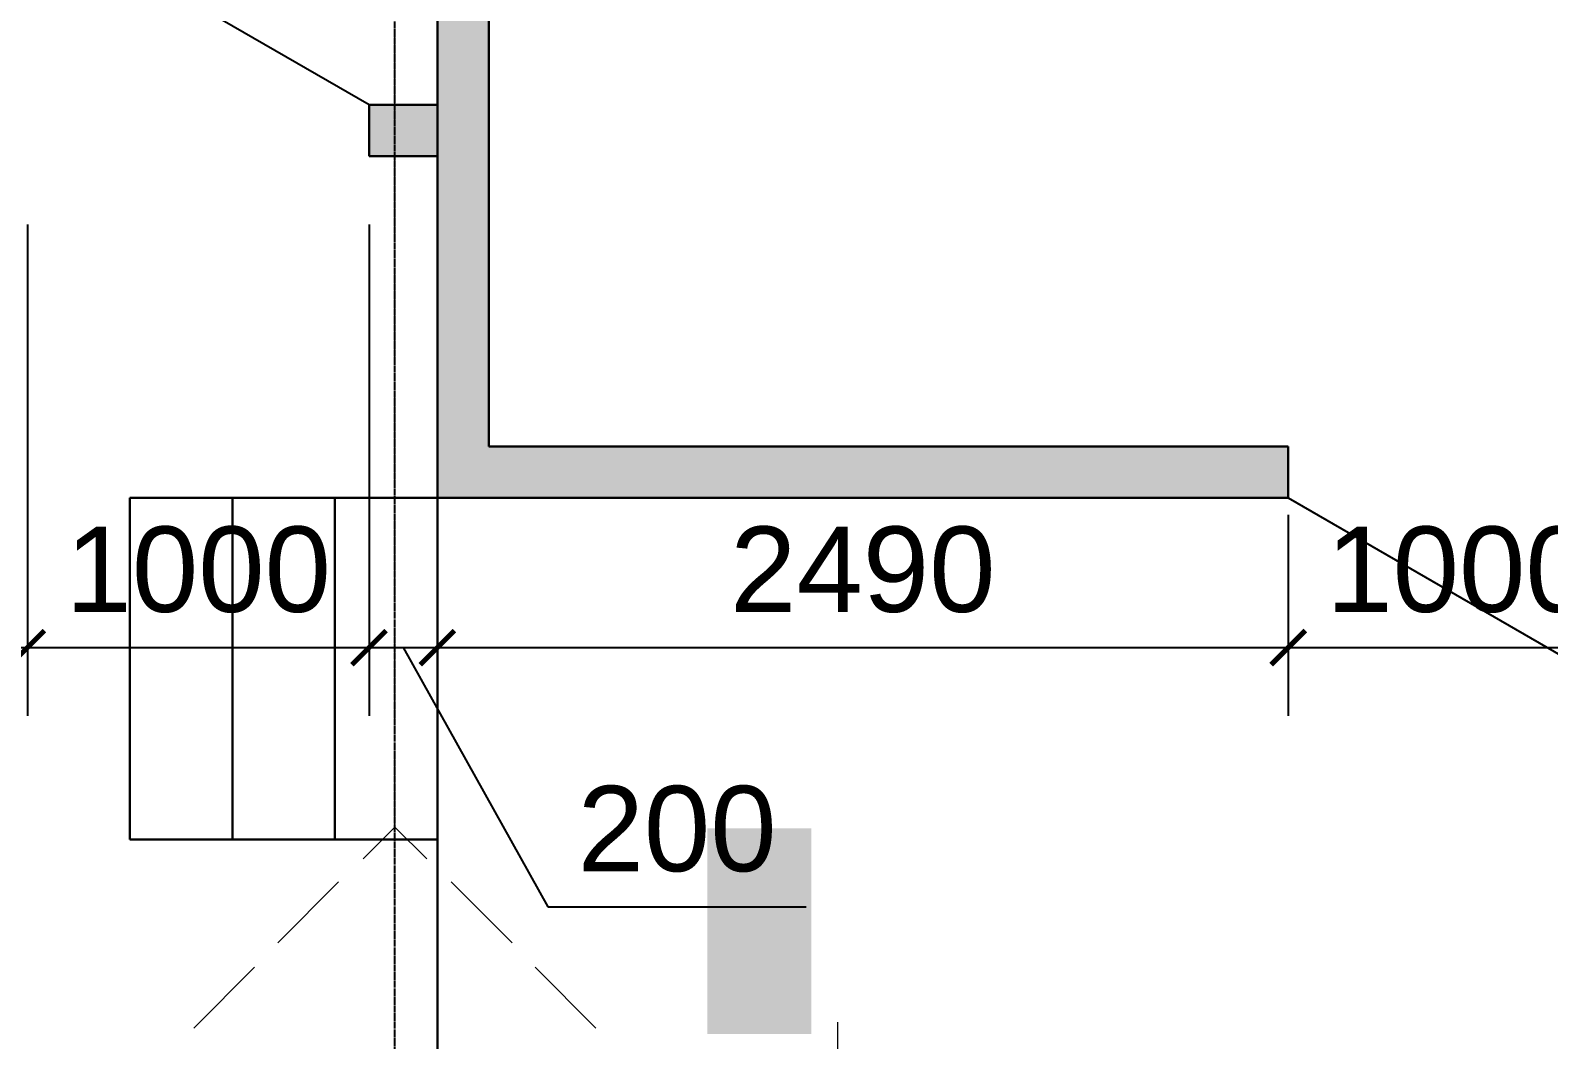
# Model space of a CAD drawing. Header units: millimetres. Extents: x -383313 to -161684, y -117025 to 99224.
# Drawn here: x -326581 to -322137, y -5205 to -2251 of the extents above; entities that cross this region are included whole.
import ezdxf

# ---------------------------------------------------------------- set-up
doc = ezdxf.new("R2010")
doc.units = ezdxf.units.MM
doc.header["$MEASUREMENT"] = 0
doc.linetypes.add('PS-GOST2.303 5', pattern=[24, 20, -1.5, 1, -1.5])
doc.layers.get('Defpoints').update_dxf_attribs({"color": 31})
for name, color, linetype in [('001__КОНСТРУКТИВ__Двери', 13, 'Continuous'), ('001__КОНСТРУКТИВ__размеры внутр.', 7, 'Continuous'), ('PDF_Geometry', 7, 'Continuous'), ('PDF_Solid Fills', 7, 'Continuous'), ('PS_Оси', 5, 'PS-GOST2.303 5')]:
    doc.layers.add(name, color=color, linetype=linetype)
doc.layers.add('001__КОНСТРУКТИВ__Стены наружные', color=7, linetype='Continuous', lineweight=30)
doc.styles.add('PSTUDIO', font='arial.ttf')
doc.dimstyles.new('PS_TICK', dxfattribs={"dimscale": 100, "dimtxt": 2.5, "dimasz": 1, "dimexe": 2, "dimexo": 2, "dimgap": 1, "dimtad": 1, "dimdec": 0, "dimzin": 0, "dimdsep": 46, "dimtxsty": 'PSTUDIO', "dimblk": 'ARCHTICK', "dimcen": 2, "dimdle": 1.5, "dimse1": 1, "dimse2": 1, "dimadec": 0, "dimazin": 0, "dimtfac": 1, "dimtdec": 0, "dimtix": 1, "dimtmove": 1, "dimatfit": 3, "dimldrblk": 'ARCHTICK', "dimfxl": 1, "dimtolj": 1, "dimtzin": 0, "dimarcsym": 0})

# ---------------------------------------------------------------- blocks, each defined once
blk = doc.blocks.new('_ArchTick')
at = {"color": 0, "linetype": 'ByBlock', "const_width": 0.15}
blk.add_lwpolyline([(-0.5, -0.5), (0.5, 0.5)], dxfattribs=at)
blk = doc.blocks.new('*D293')
at = {"layer": '001__КОНСТРУКТИВ__размеры внутр.', "color": 0, "lineweight": -2, "ltscale": 100, "transparency": 16777216}
for p, q in [((-327789.6, -2819.4), (-327789.6, -4257.7)), ((-326589.6, -2819.4), (-326589.6, -4257.7)), ((-327939.6, -4057.7), (-326439.6, -4057.7))]:
    blk.add_line(p, q, dxfattribs=at)
at = {"layer": 'Defpoints', "color": 0, "ltscale": 100, "transparency": 16777216}
for p in [(-327789.6, -2619.4), (-326589.6, -2619.4), (-326589.6, -4057.7)]:
    blk.add_point(p, dxfattribs=at)
at = {"layer": '001__КОНСТРУКТИВ__размеры внутр.', "color": 0, "lineweight": -2, "ltscale": 100, "transparency": 16777216, "xscale": 100, "yscale": 100, "zscale": 100, "rotation": 180}
blk.add_blockref('_ArchTick', (-327789.6, -4057.7), dxfattribs=at)
at = {"layer": '001__КОНСТРУКТИВ__размеры внутр.', "color": 0, "lineweight": -2, "ltscale": 100, "transparency": 16777216, "xscale": 100, "yscale": 100, "zscale": 100}
blk.add_blockref('_ArchTick', (-326589.6, -4057.7), dxfattribs=at)
at = {"layer": '001__КОНСТРУКТИВ__размеры внутр.', "color": 0, "ltscale": 100, "transparency": 16777216, "insert": (-327189.6, -3830.1), "char_height": 250, "attachment_point": 5, "style": 'PSTUDIO'}
blk.add_mtext('\\A1;1200', dxfattribs=at)
blk = doc.blocks.new('*D294')
at = {"layer": '001__КОНСТРУКТИВ__размеры внутр.', "color": 0, "lineweight": -2, "ltscale": 100, "transparency": 16777216}
for p, q in [((-326589.6, -2819.4), (-326589.6, -4257.7)), ((-325589.6, -2819.4), (-325589.6, -4257.7)), ((-326739.6, -4057.7), (-325439.6, -4057.7))]:
    blk.add_line(p, q, dxfattribs=at)
at = {"layer": 'Defpoints', "color": 0, "ltscale": 100, "transparency": 16777216}
for p in [(-326589.6, -2619.4), (-325589.6, -2619.4), (-325589.6, -4057.7)]:
    blk.add_point(p, dxfattribs=at)
at = {"layer": '001__КОНСТРУКТИВ__размеры внутр.', "color": 0, "lineweight": -2, "ltscale": 100, "transparency": 16777216, "xscale": 100, "yscale": 100, "zscale": 100, "rotation": 180}
blk.add_blockref('_ArchTick', (-326589.6, -4057.7), dxfattribs=at)
at = {"layer": '001__КОНСТРУКТИВ__размеры внутр.', "color": 0, "lineweight": -2, "ltscale": 100, "transparency": 16777216, "xscale": 100, "yscale": 100, "zscale": 100}
blk.add_blockref('_ArchTick', (-325589.6, -4057.7), dxfattribs=at)
at = {"layer": '001__КОНСТРУКТИВ__размеры внутр.', "color": 0, "ltscale": 100, "transparency": 16777216, "insert": (-326089.6, -3830.1), "char_height": 250, "attachment_point": 5, "style": 'PSTUDIO'}
blk.add_mtext('\\A1;1000', dxfattribs=at)
blk = doc.blocks.new('*D295')
at = {"layer": '001__КОНСТРУКТИВ__размеры внутр.', "color": 0, "lineweight": -2, "ltscale": 100, "transparency": 16777216}
for p, q in [((-325589.6, -2819.4), (-325589.6, -4257.7)), ((-325389.6, -2819.4), (-325389.6, -4257.7)), ((-325739.6, -4057.7), (-325239.6, -4057.7)), ((-325489.6, -4057.7), (-325066.1, -4816.7)), ((-325066.1, -4816.7), (-324310.3, -4816.7))]:
    blk.add_line(p, q, dxfattribs=at)
at = {"layer": 'Defpoints', "color": 0, "ltscale": 100, "transparency": 16777216}
for p in [(-325589.6, -2619.4), (-325389.6, -2619.4), (-325389.6, -4057.7)]:
    blk.add_point(p, dxfattribs=at)
at = {"layer": '001__КОНСТРУКТИВ__размеры внутр.', "color": 0, "lineweight": -2, "ltscale": 100, "transparency": 16777216, "xscale": 100, "yscale": 100, "zscale": 100, "rotation": 180}
blk.add_blockref('_ArchTick', (-325589.6, -4057.7), dxfattribs=at)
at = {"layer": '001__КОНСТРУКТИВ__размеры внутр.', "color": 0, "lineweight": -2, "ltscale": 100, "transparency": 16777216, "xscale": 100, "yscale": 100, "zscale": 100}
blk.add_blockref('_ArchTick', (-325389.6, -4057.7), dxfattribs=at)
at = {"layer": '001__КОНСТРУКТИВ__размеры внутр.', "color": 0, "ltscale": 100, "transparency": 16777216, "insert": (-324688.2, -4589.1), "char_height": 250, "attachment_point": 5, "style": 'PSTUDIO'}
blk.add_mtext('\\A1;200', dxfattribs=at)
blk = doc.blocks.new('*D296')
at = {"layer": '001__КОНСТРУКТИВ__размеры внутр.', "color": 0, "lineweight": -2, "ltscale": 100, "transparency": 16777216}
for p, q in [((-325389.6, -2819.4), (-325389.6, -4257.7)), ((-322899.4, -3669.4), (-322899.4, -4257.7)), ((-325539.6, -4057.7), (-322749.4, -4057.7))]:
    blk.add_line(p, q, dxfattribs=at)
at = {"layer": 'Defpoints', "color": 0, "ltscale": 100, "transparency": 16777216}
for p in [(-325389.6, -2619.4), (-322899.4, -3469.4), (-322899.4, -4057.7)]:
    blk.add_point(p, dxfattribs=at)
at = {"layer": '001__КОНСТРУКТИВ__размеры внутр.', "color": 0, "lineweight": -2, "ltscale": 100, "transparency": 16777216, "xscale": 100, "yscale": 100, "zscale": 100, "rotation": 180}
blk.add_blockref('_ArchTick', (-325389.6, -4057.7), dxfattribs=at)
at = {"layer": '001__КОНСТРУКТИВ__размеры внутр.', "color": 0, "lineweight": -2, "ltscale": 100, "transparency": 16777216, "xscale": 100, "yscale": 100, "zscale": 100}
blk.add_blockref('_ArchTick', (-322899.4, -4057.7), dxfattribs=at)
at = {"layer": '001__КОНСТРУКТИВ__размеры внутр.', "color": 0, "ltscale": 100, "transparency": 16777216, "insert": (-324144.5, -3830.1), "char_height": 250, "attachment_point": 5, "style": 'PSTUDIO'}
blk.add_mtext('\\A1;2490', dxfattribs=at)
blk = doc.blocks.new('*D297')
at = {"layer": '001__КОНСТРУКТИВ__размеры внутр.', "color": 0, "lineweight": -2, "ltscale": 100, "transparency": 16777216}
for p, q in [((-322899.4, -3669.4), (-322899.4, -4257.7)), ((-321899.4, -3669.4), (-321899.4, -4257.7)), ((-323049.4, -4057.7), (-321749.4, -4057.7))]:
    blk.add_line(p, q, dxfattribs=at)
at = {"layer": 'Defpoints', "color": 0, "ltscale": 100, "transparency": 16777216}
for p in [(-322899.4, -3469.4), (-321899.4, -3469.4), (-321899.4, -4057.7)]:
    blk.add_point(p, dxfattribs=at)
at = {"layer": '001__КОНСТРУКТИВ__размеры внутр.', "color": 0, "lineweight": -2, "ltscale": 100, "transparency": 16777216, "xscale": 100, "yscale": 100, "zscale": 100, "rotation": 180}
blk.add_blockref('_ArchTick', (-322899.4, -4057.7), dxfattribs=at)
at = {"layer": '001__КОНСТРУКТИВ__размеры внутр.', "color": 0, "lineweight": -2, "ltscale": 100, "transparency": 16777216, "xscale": 100, "yscale": 100, "zscale": 100}
blk.add_blockref('_ArchTick', (-321899.4, -4057.7), dxfattribs=at)
at = {"layer": '001__КОНСТРУКТИВ__размеры внутр.', "color": 0, "ltscale": 100, "transparency": 16777216, "insert": (-322399.4, -3830.1), "char_height": 250, "attachment_point": 5, "style": 'PSTUDIO'}
blk.add_mtext('\\A1;1000', dxfattribs=at)
blk = doc.blocks.new('A$Cf5759c35')
at = {"layer": 'PDF_Solid Fills'}
for points in [[(33887.7, 13576.3), (33887.7, 13576.3), (33887.7, 13550.9), (33891.9, 13546.7), (33891.9, 13542.4), (33896.1, 13534), (33900.4, 13529.7), (33900.4, 13529.7), (33904.6, 13525.5), (33913.1, 13521.3), (33913.1, 13576.3), (33913.1, 13576.3), (33913.1, 13584.8), (33913.1, 13589), (33917.3, 13597.5), (33921.5, 13601.7), (33925.8, 13605.9), (33934.2, 13610.2), (33934.2, 13610.2), (33938.5, 13614.4), (33942.7, 13614.4), (33946.9, 13618.6), (33951.2, 13618.6), (33955.4, 13618.6), (33963.9, 13622.9), (33972.3, 13622.9), (33976.6, 13622.9), (33985, 13622.9), (33993.5, 13622.9), (34006.2, 13622.9), (34014.7, 13622.9), (34014.7, 13622.9), (34027.4, 13622.9), (34035.8, 13622.9), (34044.3, 13622.9), (34052.8, 13622.9), (34057, 13622.9), (34065.5, 13622.9), (34073.9, 13618.6), (34078.2, 13618.6), (34082.4, 13618.6), (34086.6, 13614.4), (34090.9, 13614.4), (34095.1, 13610.2), (34099.3, 13610.2), (34103.6, 13605.9), (34107.8, 13597.5), (34112, 13593.2), (34116.3, 13589), (34116.3, 13580.5), (34116.3, 13576.3), (34120.5, 13521.3), (34124.7, 13525.5), (34129, 13529.7), (34133.2, 13534), (34133.2, 13542.4), (34137.4, 13546.7), (34137.4, 13555.1), (34141.7, 13559.4), (34141.7, 13567.8), (34141.7, 13576.3), (34141.7, 13576.3), (34141.7, 13584.8), (34141.7, 13589), (34137.4, 13597.5), (34137.4, 13601.7), (34133.2, 13610.2), (34129, 13614.4), (34129, 13618.6), (34124.7, 13622.9), (34120.5, 13627.1), (34116.3, 13631.3), (34112, 13635.6), (34103.6, 13639.8), (34099.3, 13639.8), (34090.9, 13644), (34086.6, 13648.3), (34082.4, 13648.3), (34078.2, 13648.3), (34073.9, 13652.5), (34065.5, 13652.5), (34061.2, 13652.5), (34052.8, 13652.5), (34044.3, 13656.7), (34040.1, 13656.7), (34031.6, 13656.7), (34023.1, 13656.7), (34014.7, 13656.7), (34010.4, 13656.7), (34002, 13656.7), (33993.5, 13656.7), (33985, 13656.7), (33980.8, 13656.7), (33972.3, 13652.5), (33968.1, 13652.5), (33959.6, 13652.5), (33955.4, 13652.5), (33946.9, 13648.3), (33942.7, 13648.3), (33934.2, 13644), (33930, 13639.8), (33921.5, 13639.8), (33917.3, 13635.6), (33917.3, 13635.6), (33913.1, 13631.3), (33908.8, 13627.1), (33900.4, 13622.9), (33896.1, 13614.4), (33896.1, 13610.2), (33891.9, 13610.2), (33891.9, 13601.7), (33887.7, 13597.5), (33887.7, 13589), (33887.7, 13580.5)], [(33913.1, 13521.3), (33917.3, 13517), (33921.5, 13512.8), (33930, 13508.6), (33934.2, 13504.3), (33942.7, 13504.3), (33942.7, 13500.1), (33951.2, 13500.1), (33955.4, 13500.1), (33963.9, 13495.9), (33968.1, 13495.9), (33976.6, 13495.9), (33980.8, 13495.9), (33989.3, 13495.9), (33997.7, 13495.9), (34006.2, 13491.6), (34014.7, 13491.6), (34018.9, 13491.6), (34027.4, 13491.6), (34035.8, 13495.9), (34044.3, 13495.9), (34052.8, 13495.9), (34061.2, 13495.9), (34065.5, 13495.9), (34073.9, 13500.1), (34078.2, 13500.1), (34086.6, 13504.3), (34090.9, 13504.3), (34095.1, 13508.6), (34103.6, 13508.6), (34107.8, 13512.8), (34112, 13517), (34116.3, 13517), (34120.5, 13521.3), (34116.3, 13576.3), (34116.3, 13572.1), (34116.3, 13567.8), (34112, 13559.4), (34112, 13555.1), (34107.8, 13550.9), (34103.6, 13542.4), (34095.1, 13538.2), (34095.1, 13538.2), (34090.9, 13538.2), (34086.6, 13534), (34082.4, 13534), (34078.2, 13529.7), (34069.7, 13529.7), (34065.5, 13529.7), (34057, 13525.5), (34048.5, 13525.5), (34040.1, 13525.5), (34031.6, 13525.5), (34023.1, 13525.5), (34014.7, 13525.5), (34006.2, 13525.5), (33997.7, 13525.5), (33989.3, 13525.5), (33980.8, 13525.5), (33972.3, 13525.5), (33968.1, 13529.7), (33959.6, 13529.7), (33955.4, 13529.7), (33946.9, 13534), (33942.7, 13534), (33938.5, 13538.2), (33934.2, 13538.2), (33930, 13542.4), (33925.8, 13546.7), (33921.5, 13550.9), (33917.3, 13555.1), (33913.1, 13559.4), (33913.1, 13567.8), (33913.1, 13576.3)], [(33993.5, 13440.8), (33997.7, 13377.3), (33997.7, 13385.8), (34002, 13394.3), (34002, 13402.7), (34006.2, 13407), (34010.4, 13411.2), (34014.7, 13415.4), (34018.9, 13419.7), (34023.1, 13423.9), (34027.4, 13428.1), (34035.8, 13428.1), (34040.1, 13432.4), (34048.5, 13432.4), (34057, 13432.4), (34057, 13432.4), (34061.2, 13432.4), (34069.7, 13432.4), (34078.2, 13428.1), (34082.4, 13428.1), (34090.9, 13423.9), (34095.1, 13419.7), (34099.3, 13415.4), (34099.3, 13415.4), (34107.8, 13411.2), (34107.8, 13402.7), (34112, 13398.5), (34116.3, 13394.3), (34116.3, 13385.8), (34116.3, 13377.3), (34116.3, 13440.8), (34112, 13445.1), (34112, 13445.1), (34103.6, 13449.3), (34099.3, 13453.5), (34095.1, 13457.8), (34086.6, 13457.8), (34082.4, 13462), (34073.9, 13462), (34065.5, 13462), (34061.2, 13466.2), (34052.8, 13466.2), (34048.5, 13466.2), (34044.3, 13462), (34035.8, 13462), (34027.4, 13462), (34023.1, 13457.8), (34014.7, 13457.8), (34010.4, 13453.5), (34006.2, 13449.3), (33997.7, 13445.1)], [(33891.9, 13453.5), (33891.9, 13326.5), (34018.9, 13305.4), (34023.1, 13335), (34018.9, 13335), (34014.7, 13339.2), (34010.4, 13347.7), (34006.2, 13351.9), (34006.2, 13351.9), (34002, 13356.2), (34002, 13364.6), (33997.7, 13373.1), (33997.7, 13377.3), (33993.5, 13440.8), (33993.5, 13440.8), (33989.3, 13436.6), (33989.3, 13339.2), (33921.5, 13351.9), (33921.5, 13453.5)], [(33972.3, 13385.8), (33972.3, 13385.8), (33972.3, 13373.1), (33976.6, 13364.6), (33976.6, 13356.2), (33980.8, 13351.9), (33985, 13347.7), (33989.3, 13339.2), (33989.3, 13436.6), (33985, 13432.4), (33980.8, 13423.9), (33976.6, 13419.7), (33976.6, 13415.4), (33972.3, 13407), (33972.3, 13402.7), (33972.3, 13394.3)], [(34069.7, 13330.8), (34073.9, 13296.9), (34073.9, 13301.1), (34090.9, 13301.1), (34095.1, 13305.4), (34103.6, 13305.4), (34107.8, 13309.6), (34112, 13313.8), (34116.3, 13318.1), (34120.5, 13322.3), (34124.7, 13326.5), (34129, 13330.8), (34133.2, 13339.2), (34137.4, 13343.5), (34137.4, 13351.9), (34137.4, 13356.2), (34141.7, 13364.6), (34141.7, 13373.1), (34141.7, 13377.3), (34141.7, 13381.6), (34141.7, 13385.8), (34141.7, 13394.3), (34137.4, 13402.7), (34137.4, 13407), (34133.2, 13415.4), (34133.2, 13419.7), (34129, 13423.9), (34124.7, 13432.4), (34120.5, 13436.6), (34116.3, 13440.8), (34116.3, 13377.3), (34116.3, 13377.3), (34116.3, 13373.1), (34116.3, 13364.6), (34112, 13360.4), (34107.8, 13351.9), (34103.6, 13347.7), (34099.3, 13343.5), (34095.1, 13339.2), (34090.9, 13339.2), (34082.4, 13335), (34078.2, 13330.8)], [(33891.9, 13258.8), (33891.9, 13131.8), (34018.9, 13110.6), (34023.1, 13140.3), (34018.9, 13140.3), (34014.7, 13144.5), (34010.4, 13153), (34006.2, 13157.2), (34006.2, 13157.2), (34002, 13161.4), (34002, 13169.9), (33997.7, 13178.4), (33997.7, 13182.6), (33993.5, 13246.1), (33993.5, 13246.1), (33989.3, 13241.9), (33989.3, 13144.5), (33921.5, 13157.2), (33921.5, 13258.8)], [(33993.5, 13246.1), (33997.7, 13182.6), (33997.7, 13191.1), (34002, 13199.5), (34002, 13208), (34006.2, 13212.2), (34010.4, 13216.5), (34014.7, 13220.7), (34018.9, 13224.9), (34023.1, 13229.2), (34027.4, 13233.4), (34035.8, 13233.4), (34040.1, 13237.6), (34048.5, 13237.6), (34057, 13237.6), (34057, 13237.6), (34061.2, 13237.6), (34069.7, 13237.6), (34078.2, 13233.4), (34082.4, 13233.4), (34090.9, 13229.2), (34095.1, 13224.9), (34099.3, 13220.7), (34099.3, 13220.7), (34107.8, 13216.5), (34107.8, 13208), (34112, 13203.8), (34116.3, 13199.5), (34116.3, 13191.1), (34116.3, 13182.6), (34116.3, 13246.1), (34112, 13250.3), (34112, 13250.3), (34103.6, 13254.6), (34099.3, 13258.8), (34095.1, 13263), (34086.6, 13263), (34082.4, 13267.3), (34073.9, 13267.3), (34065.5, 13267.3), (34061.2, 13271.5), (34052.8, 13271.5), (34048.5, 13271.5), (34044.3, 13267.3), (34035.8, 13267.3), (34027.4, 13267.3), (34023.1, 13263), (34014.7, 13263), (34010.4, 13258.8), (34006.2, 13254.6), (33997.7, 13250.3)], [(34069.7, 13136), (34073.9, 13102.2), (34073.9, 13106.4), (34090.9, 13106.4), (34095.1, 13110.6), (34103.6, 13110.6), (34107.8, 13114.9), (34112, 13119.1), (34116.3, 13123.3), (34120.5, 13127.6), (34124.7, 13131.8), (34129, 13136), (34133.2, 13144.5), (34137.4, 13148.7), (34137.4, 13157.2), (34137.4, 13161.4), (34141.7, 13169.9), (34141.7, 13178.4), (34141.7, 13182.6), (34141.7, 13186.8), (34141.7, 13191.1), (34141.7, 13199.5), (34137.4, 13208), (34137.4, 13212.2), (34133.2, 13220.7), (34133.2, 13224.9), (34129, 13229.2), (34124.7, 13237.6), (34120.5, 13241.9), (34116.3, 13246.1), (34116.3, 13182.6), (34116.3, 13182.6), (34116.3, 13178.4), (34116.3, 13169.9), (34112, 13165.7), (34107.8, 13157.2), (34103.6, 13153), (34099.3, 13148.7), (34095.1, 13144.5), (34090.9, 13144.5), (34082.4, 13140.3), (34078.2, 13136)], [(33972.3, 13191.1), (33972.3, 13191.1), (33972.3, 13178.4), (33976.6, 13169.9), (33976.6, 13161.4), (33980.8, 13157.2), (33985, 13153), (33989.3, 13144.5), (33989.3, 13241.9), (33985, 13237.6), (33980.8, 13229.2), (33976.6, 13224.9), (33976.6, 13220.7), (33972.3, 13212.2), (33972.3, 13208), (33972.3, 13199.5)]]:
    blk.add_hatch(color=8, dxfattribs=at).paths.add_polyline_path(points)
at = {"layer": 'PDF_Geometry', "color": 8, "lineweight": 13}
for points in [[(32947.9, 15748), (32947.9, 15997.8)], [(32947.9, 15396.6), (32947.9, 15650.6)], [(32947.9, 15049.5), (32947.9, 15299.3)], [(32947.9, 14698.1), (32947.9, 14947.9)], [(32947.9, 14346.8), (32947.9, 14596.5)], [(32947.9, 13999.6), (32947.9, 14249.4)], [(32854.7, 13589), (32947.9, 13682.1), (32947.9, 13898)], [(33041, 13589), (32947.9, 13682.1)], [(32782.8, 13521.3), (32605, 13343.5)], [(33290.8, 13343.5), (33113, 13521.3)], [(32537.2, 13271.5), (32359.4, 13093.7)], [(33536.3, 13093.7), (33358.5, 13271.5)], [(34243.3, 13110.6), (34243.3, 12259.7)]]:
    blk.add_lwpolyline(points, dxfattribs=at)
at = {"layer": 'PDF_Solid Fills', "color": 8, "lineweight": 13}
for points in [[(33862.3, 13076.8), (34167.1, 13076.8), (33862.3, 13677.9)], [(34167.1, 13076.8), (33862.3, 13677.9), (34167.1, 13677.9)]]:
    blk.add_solid(points, dxfattribs=at)

msp = doc.modelspace()

# ---------------------------------------------------------------- hatches: boundary and pattern name
at = {"lineweight": 30, "ltscale": 100}
h = msp.add_hatch(color=252, dxfattribs=at)
h.dxf.hatch_style = 1
h.paths.add_polyline_path([(-325239.55882, 740.6023), (-320320.05882, 740.6023), (-320320.05882, -3469.3977), (-321899.37658, -3469.3977), (-321899.37658, -3619.3977), (-320170.05882, -3619.3977), (-320170.05882, 890.6023), (-351572.76556, 890.6023), (-360354.92594, -14191.5845), (-360225.30011, -14267.06393), (-351486.53209, 740.6023), (-349563.51131, 740.6023), (-325389.55882, 740.6023), (-325389.55882, -2469.3977), (-325389.55882, -3619.3977), (-322899.37658, -3619.3977), (-322899.37658, -3469.3977), (-325239.55882, -3469.3977)])
h = msp.add_hatch(color=252, dxfattribs=at)
h.dxf.hatch_style = 1
h.paths.add_polyline_path([(-325389.55882, -2469.3977), (-325589.55882, -2469.3977), (-325589.55882, -2619.3977), (-325389.55882, -2619.3977)])

# ---------------------------------------------------------------- linework, layer by layer
for p, q in [((-325589.55882, -2619.3977), (-325589.55882, -2469.3977)), ((-326289.55882, -3619.3977), (-325391.05882, -3619.3977))]:
    msp.add_line(p, q, dxfattribs=at)
for points in [[(-325589.55882, -2469.3977), (-325389.55882, -2469.3977)], [(-325589.55882, -2619.3977), (-325389.55882, -2619.3977)]]:
    msp.add_lwpolyline(points, dxfattribs=at)
at = {"ltscale": 100}
msp.add_lwpolyline([(-322899.37658, -3619.3977), (-322033.35117, -4119.3977)], dxfattribs=at)
at = {"layer": '001__КОНСТРУКТИВ__Двери', "ltscale": 100}
msp.add_line((-325589.55882, -2469.3977), (-326455.58423, -1969.3977), dxfattribs=at)
at = {"layer": '001__КОНСТРУКТИВ__Стены наружные', "color": 7, "linetype": 'Continuous'}
for p, q in [((-325389.55882, -3619.3977), (-325389.55882, 740.6023)), ((-325239.55882, -3469.3977), (-325239.55882, 740.6023)), ((-322899.37658, -3469.3977), (-322899.37658, -3619.3977)), ((-326289.55882, -4619.3977), (-326289.55882, -3619.3977)), ((-325989.55882, -4619.3977), (-325989.55882, -3619.3977)), ((-325689.55882, -4619.3977), (-325689.55882, -3619.3977)), ((-325389.55882, -4619.3977), (-325389.55882, -3619.3977)), ((-325389.55882, -3619.3977), (-325389.55882, -25582.0977)), ((-326289.55882, -4619.3977), (-325389.55882, -4619.3977))]:
    msp.add_line(p, q, dxfattribs=at)
at = {"layer": '001__КОНСТРУКТИВ__Стены наружные', "color": 7, "linetype": 'Continuous', "flags": 128}
for points in [[(-322899.37658, -3469.3977), (-325239.55882, -3469.3977)], [(-325391.05882, -3619.3977), (-322899.37658, -3619.3977)]]:
    msp.add_lwpolyline(points, dxfattribs=at)
at = {"layer": 'PS_Оси'}
msp.add_line((-325514.05882, -24012.91133), (-325514.05882, 3425.4576), dxfattribs=at)

# ---------------------------------------------------------------- block references
at = {"ltscale": 100}
msp.add_blockref('A$Cf5759c35', (-358461.97282, -18264.93104), dxfattribs=at)

# ---------------------------------------------------------------- dimensions: what is measured, and where the dimension line sits
at = {"layer": '001__КОНСТРУКТИВ__размеры внутр.', "ltscale": 100}
for base, p1, p2, picture, middle in [((-326589.55882, -4057.72011), (-327789.55882, -2619.3977), (-326589.55882, -2619.3977), '*D293', (-327189.55882, -3830.07686)), ((-325589.55882, -4057.72011), (-326589.55882, -2619.3977), (-325589.55882, -2619.3977), '*D294', (-326089.55882, -3830.07686)), ((-322899.37658, -4057.72011), (-325389.55882, -2619.3977), (-322899.37658, -3469.3977), '*D296', (-324144.4677, -3830.07686)), ((-321899.37658, -4057.72011), (-322899.37658, -3469.3977), (-321899.37658, -3469.3977), '*D297', (-322399.37658, -3830.07686))]:
    dim = msp.add_linear_dim(base=base, p1=p1, p2=p2, dimstyle='PS_TICK', override={"dimse1": 0, "dimse2": 0}, dxfattribs=at)
    dim.commit()
    dim.dimension.update_dxf_attribs({"geometry": picture, "text_midpoint": middle})
dim = msp.add_linear_dim(base=(-325389.55882, -4057.72011), p1=(-325589.55882, -2619.3977), p2=(-325389.55882, -2619.3977), dimstyle='PS_TICK', override={"dimse1": 0, "dimse2": 0}, dxfattribs=at)
dim.commit()
dim.dimension.update_dxf_attribs({"geometry": '*D295', "text_midpoint": (-324966.10427, -4816.7139), "dimtype": 160})

doc.saveas('drawing.dxf')
